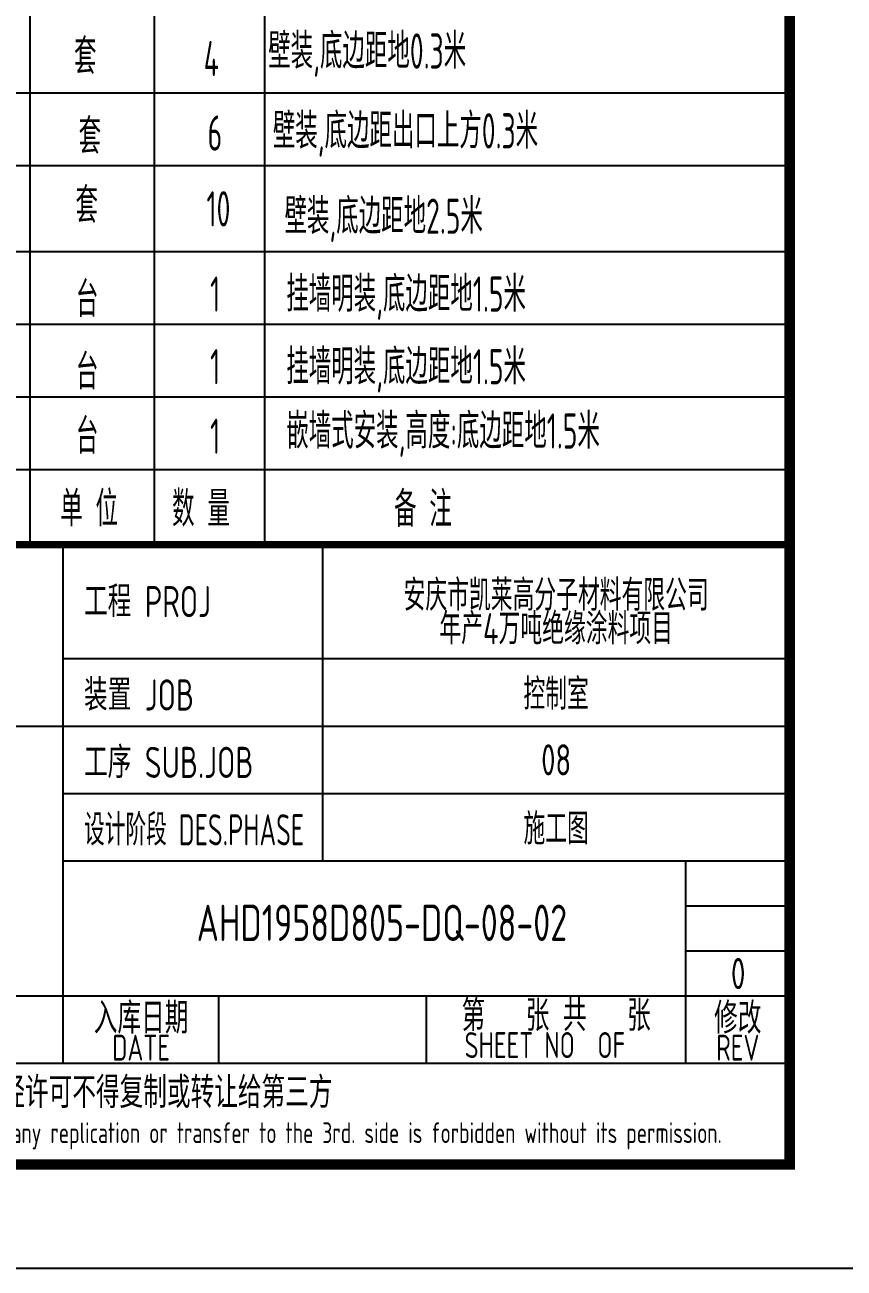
# Model space of a CAD drawing. Extents: x 5279878 to 5976284, y -275259 to -27697.
# Drawn here: x 5617974 to 5625869, y -170032 to -158047 of the extents above; entities that cross this region are included whole.
import ezdxf
from ezdxf.enums import TextEntityAlignment as Align

# ---------------------------------------------------------------- set-up
doc = ezdxf.new("R2010")
doc.units = 0
doc.header["$LTSCALE"] = 1000
doc.header["$MEASUREMENT"] = 0
doc.layers.get('0').update_dxf_attribs({"linetype": 'CONTINUOUS'})
for name, color, linetype in [('AXIS', 3, 'CONTINUOUS'), ('TEL_TAB', 7, 'CONTINUOUS'), ('TUKUANG', 4, 'CONTINUOUS')]:
    doc.layers.add(name, color=color, linetype=linetype)
doc.styles.add('AHD', font='sceie.shx', dxfattribs={"width": 0.7, "bigfont": 'sceic.shx'})
doc.styles.add('sceic', font='sceie.shx', dxfattribs={"width": 0.8, "bigfont": 'sceic.shx'})
doc.styles.add('sceie', font='sceie.shx', dxfattribs={"width": 0.7, "bigfont": 'sceic.shx'})
doc.styles.add('TSSD_Rein', font='Tssdeng.shx', dxfattribs={"width": 0.7, "bigfont": 'hztxt.shx'})

msp = doc.modelspace()

# ---------------------------------------------------------------- linework, layer by layer
for p, q in [((5618344.4, -168056.5), (5618344.4, -163056.5)), ((5620844.4, -166106.5), (5620844.4, -163056.5)), ((5625344.4, -169056.5), (5625344.4, -163056.5)), ((5618344.4, -164156.5), (5625344.4, -164156.5)), ((5607344.4, -164806.5), (5625344.4, -164806.5)), ((5618344.4, -165456.5), (5625344.4, -165456.5)), ((5618344.4, -166106.5), (5625344.4, -166106.5)), ((5624344.4, -168056.5), (5624344.4, -166106.5)), ((5624344.4, -166539.9), (5625344.4, -166539.9)), ((5624344.4, -166973.2), (5625344.4, -166973.2)), ((5607344.4, -167406.5), (5625344.4, -167406.5)), ((5619844.4, -168056.5), (5619844.4, -167406.5)), ((5621844.4, -168056.5), (5621844.4, -167406.5)), ((5607344.4, -168056.5), (5625344.4, -168056.5)), ((5607344.4, -169056.5), (5625344.4, -169056.5))]:
    msp.add_line(p, q)
msp.add_lwpolyline([(5625344.4, -163056.5, 70, 70, 0), (5607344.4, -163056.5, 70, 70, 0), (5607344.4, -169056.5, 0, 0, 0)], format="xyseb")
at = {"layer": 'TEL_TAB', "color": 0, "linetype": 'ByBlock'}
for p, q in [((5618021, -146801.3), (5618021, -161632)), ((5619221, -146801.3), (5619221, -161632)), ((5620283.4, -146801.3), (5620283.5, -163032)), ((5607344.4, -159401.3), (5625344.4, -159401.3)), ((5607344.4, -160232), (5625344.4, -160232)), ((5618021, -160232), (5618021, -161632)), ((5618021, -160232), (5618021, -161632)), ((5619221, -160232), (5619221, -161632)), ((5619221, -160232), (5619221, -161632)), ((5607344.4, -160932), (5625344.4, -160932)), ((5607344.4, -161632), (5625344.4, -161632)), ((5607344.4, -161632), (5625344.4, -161632)), ((5607344.4, -161632), (5625344.4, -161632)), ((5607344.4, -161632), (5625344.4, -161632)), ((5618021, -161632), (5618021, -162332)), ((5618021, -161632), (5618021, -162332)), ((5619221, -161632), (5619221, -163032)), ((5619221, -161632), (5619221, -163032)), ((5607344.4, -162332), (5625344.4, -162332)), ((5607344.4, -162332), (5625344.4, -162332)), ((5618021, -162332), (5618021, -163032))]:
    msp.add_line(p, q, dxfattribs=at)
for points in [[(5607344.4, -158701.3), (5625327.9, -158701.3)], [(5607344.4, -158701.3), (5625327.9, -158701.3)], [(5607344.4, -159401.3), (5625327.9, -159401.2)]]:
    msp.add_lwpolyline(points, dxfattribs=at)
at = {"layer": 'TUKUANG'}
msp.add_lwpolyline([(5566944.4, -170032), (5626344.4, -170032), (5626344.4, -128032), (5566944.4, -128032)], close=True, dxfattribs=at)
at = {"layer": 'TUKUANG', "const_width": 100}
msp.add_lwpolyline([(5569444.4, -169032), (5625344.4, -169032), (5625344.4, -129032), (5569444.4, -129032)], close=True, dxfattribs=at)

# ---------------------------------------------------------------- texts
at = {"style": 'AHD'}
for s, width, p in [('工程 PROJ', 0.8, (5618544.4, -163756.5)), ('工程 PROJ', 0.8, (5618544.4, -163756.5)), ('装置 JOB', 0.8, (5618544.4, -164656.5)), ('装置 JOB', 0.8, (5618544.4, -164656.5)), ('工序 SUB.JOB', 0.8, (5618544.4, -165306.5)), ('工序 SUB.JOB', 0.8, (5618544.4, -165306.5)), ('设计阶段 DES.PHASE', 0.7, (5618544.4, -165956.5)), ('设计阶段 DES.PHASE', 0.7, (5618544.4, -165956.5))]:
    msp.add_text(s, height=300, dxfattribs=dict(at, width=width)).set_placement(p)
at = {"style": 'AHD', "width": 0.8}
for s, height, p in [('第   张 共   张', 300, (5623094.4, -167581.5)), ('入库日期', 300, (5619094.4, -167606.5)), ('入库日期', 300, (5619094.4, -167606.5)), ('修改', 300, (5624844.4, -167606.5)), ('修改', 300, (5624844.4, -167606.5)), ('DATE', 250, (5619094.4, -167906.5)), ('DATE', 250, (5619094.4, -167906.5)), ('SHEET NO  OF  ', 250, (5623094.4, -167881.5)), ('SHEET NO  OF  ', 250, (5623094.4, -167881.5)), ('REV', 250, (5624844.4, -167906.5)), ('REV', 250, (5624844.4, -167906.5)), ('本文件专有权属安徽华东化工医药工程有限责任公司所有,未经许可不得复制或转让给第三方', 300, (5616344.4, -168356.5)), ('本文件专有权属安徽华东化工医药工程有限责任公司所有,未经许可不得复制或转让给第三方', 300, (5616344.4, -168356.5)), ('The proprietary right of this document belongs to Anhui Huadong Chemical And Medical Engineering  Co.,Ltd.  and any replication or transfer to the 3rd. side is forbidden without its permission. ', 200, (5616344.4, -168756.5)), ('The proprietary right of this document belongs to Anhui Huadong Chemical And Medical Engineering  Co.,Ltd.  and any replication or transfer to the 3rd. side is forbidden without its permission. ', 200, (5616344.4, -168756.5))]:
    msp.add_text(s, height=height, dxfattribs=at).set_placement(p, align=Align.MIDDLE)
at = {"width": 0.8}
for tag, text, height, style, p in [('AHD1958D805-DQ-08-02', '200320-02-040', 350, 'sceie', (5621415.1, -166702.8)), ('0', '0', 300, 'AHD', (5624848.4, -167192.6)), ('0', '0', 300, 'AHD', (5624848.4, -167192.6))]:
    msp.add_attdef(tag, text=text, height=height, dxfattribs=dict(at, style=style)).set_placement(p, align=Align.MIDDLE)
at = {"layer": 'AXIS', "style": 'TSSD_Rein', "width": 0.7}
for s, p in [('安庆市凯莱高分子材料有限公司', (5623094.4, -163528.9)), ('年产4万吨绝缘涂料项目', (5623094.4, -163852)), ('控制室', (5623094.4, -164481.5)), ('08', (5623094.4, -165131.5)), ('施工图', (5623094.4, -165781.5))]:
    msp.add_text(s, height=300, dxfattribs=at).set_placement(p, align=Align.MIDDLE)
at = {"layer": 'TEL_TAB', "color": 0, "linetype": 'ByBlock', "style": 'sceic', "width": 0.67}
for s, p in [('套', (5618448.3, -158521.7)), ('4', (5619697.8, -158541.7)), ('壁装,底边距地0.3米', (5620319.5, -158468.9)), ('套', (5618492.5, -159291.3)), ('6', (5619735.2, -159259.7)), ('壁装,底边距出口上方0.3米', (5620363.7, -159238.5)), ('套', (5618462.2, -159956.2)), ('10', (5619724.8, -159990.1)), ('壁装,底边距地2.5米', (5620476.2, -160061.1)), ('1', (5619759.3, -160812)), ('挂墙明装,底边距地1.5米', (5620493.9, -160812)), ('台', (5618466.1, -160862)), ('台', (5618466.1, -161562)), ('1', (5619759.3, -161512)), ('挂墙明装,底边距地1.5米', (5620493.9, -161512)), ('嵌墙式安装,高度:底边距地1.5米', (5620493.9, -162132)), ('台', (5618466.1, -162182)), ('1', (5619759.3, -162182)), ('单 位', (5618314.9, -162882)), ('数 量', (5619393.4, -162882)), ('备 注', (5621532.5, -162885.8))]:
    msp.add_text(s, height=340, dxfattribs=at).set_placement(p)

doc.saveas('drawing.dxf')
